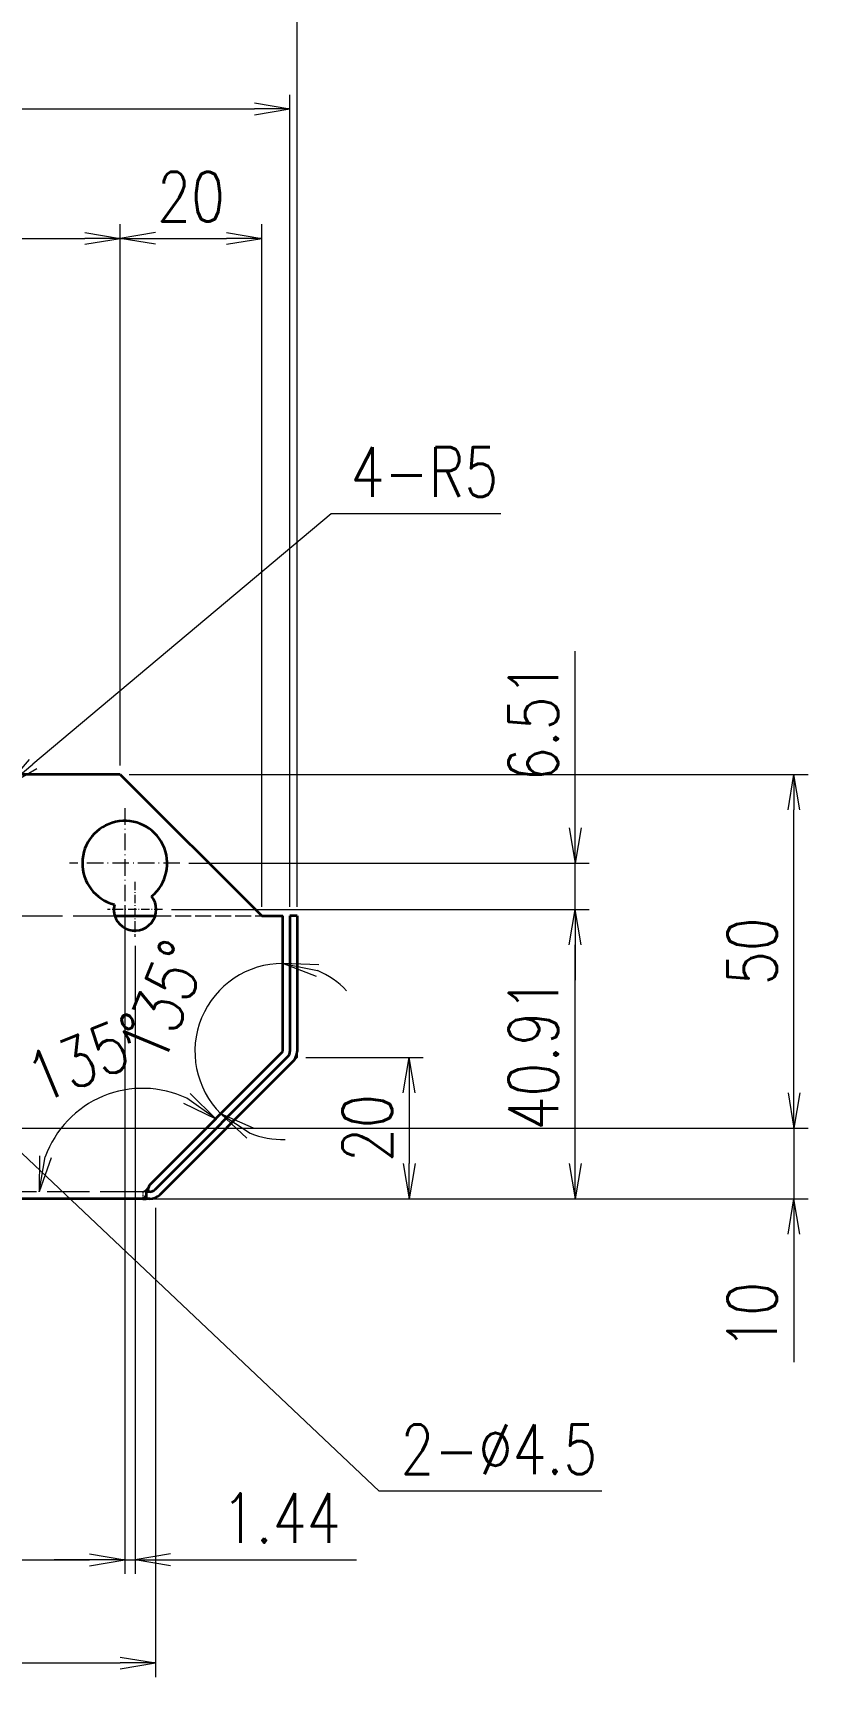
# Model space of a CAD drawing. Header units: millimetres. Extents: x 142029 to 212337, y -20537 to 1533.
# Drawn here: x 144649.9 to 144759.5, y 600 to 832.4 of the extents above; entities that cross this region are included whole.
import ezdxf

# ---------------------------------------------------------------- set-up
doc = ezdxf.new("R2010")
doc.units = ezdxf.units.MM
doc.header["$LTSCALE"] = 0.5
for name, pattern in [('AM_ISO02W050x2', [3.75, 3, -0.75]), ('AM_ISO08W050x2', [9, 6, -0.75, 1.5, -0.75]), ('AM_ISO09W050', [22.5, 12, -1.5, 3, -1.5, 3, -1.5]), ('DASHDOT', [18.5, 12, -3, 0.5, -3]), ('DASHED', [15, 12, -3])]:
    doc.linetypes.add(name, pattern=pattern)
for name, color, linetype, lineweight in [('中心线', 2, 'AM_ISO08W050x2', 18), ('双点划线', 6, 'AM_ISO09W050', 18), ('标注线', 3, 'Continuous', 18), ('粗实线', 7, 'Continuous', 35), ('虚线', 1, 'AM_ISO02W050x2', 18)]:
    doc.layers.add(name, color=color, linetype=linetype, lineweight=lineweight)
doc.styles.add('DIM', font='romans.shx', dxfattribs={"width": 0.8, "bigfont": 'bigfont.shx'})
doc.dimstyles.new('XR 1-2', dxfattribs={"dimscale": 2, "dimtxt": 3.5, "dimasz": 2.5, "dimexe": 1, "dimexo": 0.625, "dimgap": 1.2, "dimtad": 1, "dimtoh": 1, "dimdsep": 46, "dimtxsty": 'DIM', "dimblk": 'OPEN', "dimcen": 0, "dimclrd": 8, "dimclre": 8, "dimclrt": 2, "dimazin": 2, "dimtfac": 0.5, "dimtmove": 0, "dimatfit": 3, "dimldrblk": 'OPEN', "dimfxl": 0, "dimtolj": 2, "dimlwd": 18, "dimlwe": 18, "dimarcsym": 0})
doc.dimstyles.new('XR 1-2$0', dxfattribs={"dimscale": 2, "dimtxt": 3.5, "dimasz": 2.5, "dimexe": 1, "dimexo": 0.625, "dimgap": 1.2, "dimtad": 1, "dimdsep": 46, "dimtxsty": 'DIM', "dimblk": 'OPEN', "dimcen": 0, "dimclrd": 8, "dimclre": 8, "dimclrt": 2, "dimazin": 2, "dimtfac": 0.5, "dimtmove": 0, "dimatfit": 3, "dimldrblk": 'OPEN', "dimfxl": 0, "dimtolj": 2, "dimlwd": 13, "dimlwe": 13, "dimarcsym": 0})
doc.dimstyles.new('XR 1-2$3', dxfattribs={"dimscale": 2, "dimtxt": 3.5, "dimasz": 2.5, "dimexe": 1, "dimexo": 0.625, "dimgap": 1.2, "dimtad": 1, "dimtoh": 1, "dimdsep": 46, "dimtxsty": 'DIM', "dimblk": 'OPEN', "dimcen": 0, "dimclrd": 8, "dimclre": 8, "dimclrt": 2, "dimazin": 2, "dimtfac": 0.5, "dimtofl": 0, "dimtmove": 0, "dimatfit": 3, "dimldrblk": 'OPEN', "dimfxl": 0, "dimtolj": 2, "dimlwd": 18, "dimlwe": 18, "dimarcsym": 0})
doc.dimstyles.new('XR 1-2$4', dxfattribs={"dimscale": 2, "dimtxt": 3.5, "dimasz": 2.5, "dimexe": 1, "dimexo": 0.625, "dimgap": 1.2, "dimtad": 1, "dimtoh": 1, "dimdsep": 46, "dimtxsty": 'DIM', "dimblk": 'OPEN', "dimcen": 0, "dimclrd": 8, "dimclre": 8, "dimclrt": 2, "dimazin": 2, "dimtfac": 0.5, "dimtofl": 0, "dimtmove": 0, "dimatfit": 3, "dimldrblk": 'OPEN', "dimfxl": 0, "dimtolj": 2, "dimlwd": 18, "dimlwe": 18, "dimarcsym": 0})

# ---------------------------------------------------------------- blocks, each defined once
blk = doc.blocks.new('_Open')
at = {"color": 0, "linetype": 'ByBlock', "lineweight": -2}
for p, q in [((-1, 0.167), (0, 0)), ((-1, -0.167), (0, 0)), ((0, 0), (-1, 0))]:
    blk.add_line(p, q, dxfattribs=at)
blk = doc.blocks.new('*D100')
at = {"layer": 'Defpoints', "color": 0, "transparency": 16777216}
for p in [(144687.26, 836.25), (144547.26, 707.59), (144687.26, 707.59)]:
    blk.add_point(p, dxfattribs=at)
at = {"layer": '标注线', "color": 8, "lineweight": 13, "transparency": 16777216}
for p, q in [((144547.26, 708.84), (144547.26, 838.25)), ((144687.26, 708.84), (144687.26, 838.25)), ((144552.26, 836.25), (144682.26, 836.25))]:
    blk.add_line(p, q, dxfattribs=at)
at = {"layer": '标注线', "color": 8, "lineweight": 13, "transparency": 16777216, "xscale": 5, "yscale": 5, "zscale": 5, "rotation": 180}
blk.add_blockref('_Open', (144547.26, 836.25), dxfattribs=at)
at = {"layer": '标注线', "color": 8, "lineweight": 13, "transparency": 16777216, "xscale": 5, "yscale": 5, "zscale": 5}
blk.add_blockref('_Open', (144687.26, 836.25), dxfattribs=at)
at = {"layer": '标注线', "color": 2, "transparency": 16777216, "insert": (144617.26, 842.15), "char_height": 7, "attachment_point": 5, "style": 'DIM'}
blk.add_mtext('\\A2;140', dxfattribs=at)
blk = doc.blocks.new('*D102')
at = {"layer": 'Defpoints', "color": 0, "transparency": 16777216}
for p in [(144686.26, 821.65), (144548.26, 707.59), (144686.26, 707.59)]:
    blk.add_point(p, dxfattribs=at)
at = {"layer": '标注线', "color": 8, "lineweight": 13, "transparency": 16777216}
for p, q in [((144548.26, 708.84), (144548.26, 823.65)), ((144686.26, 708.84), (144686.26, 823.65)), ((144553.26, 821.65), (144681.26, 821.65))]:
    blk.add_line(p, q, dxfattribs=at)
at = {"layer": '标注线', "color": 8, "lineweight": 13, "transparency": 16777216, "xscale": 5, "yscale": 5, "zscale": 5, "rotation": 180}
blk.add_blockref('_Open', (144548.26, 821.65), dxfattribs=at)
at = {"layer": '标注线', "color": 8, "lineweight": 13, "transparency": 16777216, "xscale": 5, "yscale": 5, "zscale": 5}
blk.add_blockref('_Open', (144686.26, 821.65), dxfattribs=at)
at = {"layer": '标注线', "color": 2, "transparency": 16777216, "insert": (144617.26, 827.55), "char_height": 7, "attachment_point": 5, "style": 'DIM'}
blk.add_mtext('\\A2;138', dxfattribs=at)
blk = doc.blocks.new('*D107')
at = {"layer": 'Defpoints', "color": 0, "transparency": 16777216}
for p in [(144662.26, 803.34), (144582.26, 727.59), (144662.26, 727.59)]:
    blk.add_point(p, dxfattribs=at)
at = {"layer": '标注线', "color": 8, "lineweight": 13, "transparency": 16777216}
for p, q in [((144582.26, 728.84), (144582.26, 805.34)), ((144662.26, 728.84), (144662.26, 805.34)), ((144587.26, 803.34), (144657.26, 803.34))]:
    blk.add_line(p, q, dxfattribs=at)
at = {"layer": '标注线', "color": 8, "lineweight": 13, "transparency": 16777216, "xscale": 5, "yscale": 5, "zscale": 5, "rotation": 180}
blk.add_blockref('_Open', (144582.26, 803.34), dxfattribs=at)
at = {"layer": '标注线', "color": 8, "lineweight": 13, "transparency": 16777216, "xscale": 5, "yscale": 5, "zscale": 5}
blk.add_blockref('_Open', (144662.26, 803.34), dxfattribs=at)
at = {"layer": '标注线', "color": 2, "transparency": 16777216, "insert": (144622.26, 809.24), "char_height": 7, "attachment_point": 5, "style": 'DIM'}
blk.add_mtext('\\A2;80', dxfattribs=at)
blk = doc.blocks.new('*D108')
at = {"layer": 'Defpoints', "color": 0, "transparency": 16777216}
for p in [(144682.26, 803.34), (144662.26, 727.59), (144682.26, 707.59)]:
    blk.add_point(p, dxfattribs=at)
at = {"layer": '标注线', "color": 8, "lineweight": 13, "transparency": 16777216}
for p, q in [((144662.26, 728.84), (144662.26, 805.34)), ((144682.26, 708.84), (144682.26, 805.34)), ((144667.26, 803.34), (144677.26, 803.34))]:
    blk.add_line(p, q, dxfattribs=at)
at = {"layer": '标注线', "color": 8, "lineweight": 13, "transparency": 16777216, "xscale": 5, "yscale": 5, "zscale": 5, "rotation": 180}
blk.add_blockref('_Open', (144662.26, 803.34), dxfattribs=at)
at = {"layer": '标注线', "color": 8, "lineweight": 13, "transparency": 16777216, "xscale": 5, "yscale": 5, "zscale": 5}
blk.add_blockref('_Open', (144682.26, 803.34), dxfattribs=at)
at = {"layer": '标注线', "color": 2, "transparency": 16777216, "insert": (144672.26, 809.24), "char_height": 7, "attachment_point": 5, "style": 'DIM'}
blk.add_mtext('\\A2;20', dxfattribs=at)
blk = doc.blocks.new('*D110')
at = {"layer": 'Defpoints', "color": 0, "transparency": 16777216}
for p in [(144642.26, 677.59), (144664.77, 667.59), (144757.51, 667.59)]:
    blk.add_point(p, dxfattribs=at)
at = {"layer": '标注线', "color": 8, "lineweight": 13, "transparency": 16777216}
for p, q in [((144757.51, 682.59), (144757.51, 687.59)), ((144643.51, 677.59), (144759.51, 677.59)), ((144757.51, 677.59), (144757.51, 667.59)), ((144666.02, 667.59), (144759.51, 667.59)), ((144757.51, 662.59), (144757.51, 644.52))]:
    blk.add_line(p, q, dxfattribs=at)
at = {"layer": '标注线', "color": 8, "lineweight": 13, "transparency": 16777216, "xscale": 5, "yscale": 5, "zscale": 5}
for p, rotation in [((144757.51, 677.59), 270), ((144757.51, 667.59), 90)]:
    blk.add_blockref('_Open', p, dxfattribs=dict(at, rotation=rotation))
at = {"layer": '标注线', "color": 2, "transparency": 16777216, "insert": (144751.61, 651.06), "char_height": 7, "attachment_point": 5, "rotation": 90, "style": 'DIM'}
blk.add_mtext('\\A2;10', dxfattribs=at)
blk = doc.blocks.new('*D111')
at = {"layer": 'Defpoints', "color": 0, "transparency": 16777216}
for p in [(144662.26, 727.59), (144757.51, 727.59), (144642.26, 677.59)]:
    blk.add_point(p, dxfattribs=at)
at = {"layer": '标注线', "color": 8, "lineweight": 13, "transparency": 16777216}
for p, q in [((144663.51, 727.59), (144759.51, 727.59)), ((144757.51, 682.59), (144757.51, 722.59)), ((144643.51, 677.59), (144759.51, 677.59))]:
    blk.add_line(p, q, dxfattribs=at)
at = {"layer": '标注线', "color": 8, "lineweight": 13, "transparency": 16777216, "xscale": 5, "yscale": 5, "zscale": 5}
for p, rotation in [((144757.51, 727.59), 90), ((144757.51, 677.59), 270)]:
    blk.add_blockref('_Open', p, dxfattribs=dict(at, rotation=rotation))
at = {"layer": '标注线', "color": 2, "transparency": 16777216, "insert": (144751.61, 702.59), "char_height": 7, "attachment_point": 5, "rotation": 90, "style": 'DIM'}
blk.add_mtext('\\A2;50', dxfattribs=at)
blk = doc.blocks.new('*D114')
at = {"layer": 'Defpoints', "color": 0, "transparency": 16777216}
for p in [(144646.09, 725.81), (144642.26, 722.59)]:
    blk.add_point(p, dxfattribs=at)
at = {"layer": '标注线', "color": 8, "lineweight": 18, "transparency": 16777216}
for p, q in [((144692.06, 764.42), (144649.92, 729.02)), ((144716.06, 764.42), (144692.06, 764.42))]:
    blk.add_line(p, q, dxfattribs=at)
at = {"layer": '标注线', "color": 8, "lineweight": 18, "transparency": 16777216, "xscale": 5, "yscale": 5, "zscale": 5, "rotation": 220.0273786131492}
blk.add_blockref('_Open', (144646.09, 725.81), dxfattribs=at)
at = {"layer": '标注线', "color": 2, "transparency": 16777216, "insert": (144705.26, 770.32), "char_height": 7, "attachment_point": 5, "style": 'DIM'}
blk.add_mtext('\\A2;\\A2;4-R5', dxfattribs=at)
blk = doc.blocks.new('*D118')
at = {"layer": 'Defpoints', "color": 0, "transparency": 16777216}
for p in [(144567.26, 667.59), (144667.26, 667.59), (144667.26, 602)]:
    blk.add_point(p, dxfattribs=at)
at = {"layer": '标注线', "color": 8, "lineweight": 13, "transparency": 16777216}
for p, q in [((144567.26, 666.34), (144567.26, 600)), ((144667.26, 666.34), (144667.26, 600)), ((144572.26, 602), (144662.26, 602))]:
    blk.add_line(p, q, dxfattribs=at)
at = {"layer": '标注线', "color": 8, "lineweight": 13, "transparency": 16777216, "xscale": 5, "yscale": 5, "zscale": 5, "rotation": 180}
blk.add_blockref('_Open', (144567.26, 602), dxfattribs=at)
at = {"layer": '标注线', "color": 8, "lineweight": 13, "transparency": 16777216, "xscale": 5, "yscale": 5, "zscale": 5}
blk.add_blockref('_Open', (144667.26, 602), dxfattribs=at)
at = {"layer": '标注线', "color": 2, "transparency": 16777216, "insert": (144617.26, 607.9), "char_height": 7, "attachment_point": 5, "style": 'DIM'}
blk.add_mtext('\\A2;100', dxfattribs=at)
blk = doc.blocks.new('*D120')
at = {"layer": 'Defpoints', "color": 0, "transparency": 16777216}
for p in [(144687.26, 687.59), (144667.26, 667.59), (144703.1, 667.59)]:
    blk.add_point(p, dxfattribs=at)
at = {"layer": '标注线', "color": 8, "lineweight": 13, "transparency": 16777216}
for p, q in [((144688.51, 687.59), (144705.1, 687.59)), ((144703.1, 682.59), (144703.1, 672.59)), ((144668.51, 667.59), (144705.1, 667.59))]:
    blk.add_line(p, q, dxfattribs=at)
at = {"layer": '标注线', "color": 8, "lineweight": 13, "transparency": 16777216, "xscale": 5, "yscale": 5, "zscale": 5}
for p, rotation in [((144703.1, 687.59), 90), ((144703.1, 667.59), 270)]:
    blk.add_blockref('_Open', p, dxfattribs=dict(at, rotation=rotation))
at = {"layer": '标注线', "color": 2, "transparency": 16777216, "insert": (144697.2, 677.59), "char_height": 7, "attachment_point": 5, "rotation": 90, "style": 'DIM'}
blk.add_mtext('\\A2;20', dxfattribs=at)
blk = doc.blocks.new('*D121')
at = {"layer": 'Defpoints', "color": 0, "transparency": 16777216}
for p in [(144549.26, 688.42), (144569.09, 680.55), (144568.09, 669.59), (144569.09, 668.59), (144665.43, 668.59)]:
    blk.add_point(p, dxfattribs=at)
at = {"layer": '标注线', "color": 8, "lineweight": 18, "transparency": 16777216}
for start, end in [(0, 135), (159.1346, 183.2692), (311.7308, 335.8654)]:
    blk.add_arc((144569.09, 668.59), 11.96, start, end, dxfattribs=at)
at = {"layer": '标注线', "color": 8, "lineweight": 18, "transparency": 16777216, "xscale": 5, "yscale": 5, "zscale": 5}
for p, rotation in [((144560.63, 677.05), 57.0673019216859), ((144581.05, 668.59), 77.93269807833661)]:
    blk.add_blockref('_Open', p, dxfattribs=dict(at, rotation=rotation))
at = {"layer": '标注线', "color": 2, "transparency": 16777216, "insert": (144581.03, 681.87), "char_height": 7, "attachment_point": 5, "rotation": 318.0402, "style": 'DIM'}
blk.add_mtext('\\A2;135\\M+1818B', dxfattribs=at)
blk = doc.blocks.new('*D123')
at = {"layer": 'Defpoints', "color": 0, "transparency": 16777216}
for p in [(144685.26, 688.42), (144665.43, 683.21), (144666.43, 669.59), (144569.09, 668.59), (144665.43, 668.59)]:
    blk.add_point(p, dxfattribs=at)
at = {"layer": '标注线', "color": 8, "lineweight": 18, "transparency": 16777216}
blk.add_arc((144665.43, 668.59), 14.62, 64.6977, 160.3023, dxfattribs=at)
at = {"layer": '标注线', "color": 8, "lineweight": 18, "transparency": 16777216, "xscale": 5, "yscale": 5, "zscale": 5}
for p, rotation in [((144675.77, 678.92), 324.8488428786288), ((144650.81, 668.59), 260.151157121388)]:
    blk.add_blockref('_Open', p, dxfattribs=dict(at, rotation=rotation))
at = {"layer": '标注线', "color": 2, "transparency": 16777216, "insert": (144657.58, 687.54), "char_height": 7, "attachment_point": 5, "rotation": 22.5, "style": 'DIM'}
blk.add_mtext('\\A2;135\\M+1818B', dxfattribs=at)
blk = doc.blocks.new('*D124')
at = {"layer": 'Defpoints', "color": 0, "transparency": 16777216}
for p in [(144685.26, 707.59), (144676.46, 697.22), (144685.26, 688.42), (144685.26, 688.42), (144666.43, 669.59)]:
    blk.add_point(p, dxfattribs=at)
at = {"layer": '标注线', "color": 8, "lineweight": 18, "transparency": 16777216}
for start, end in [(90, 225), (43.6307, 66.8153), (248.1847, 271.3693)]:
    blk.add_arc((144685.26, 688.42), 12.44, start, end, dxfattribs=at)
at = {"layer": '标注线', "color": 8, "lineweight": 18, "transparency": 16777216, "xscale": 5, "yscale": 5, "zscale": 5}
for p, rotation in [((144685.26, 700.86), 168.4076731483924), ((144676.46, 679.62), 146.592326851639)]:
    blk.add_blockref('_Open', p, dxfattribs=dict(at, rotation=rotation))
at = {"layer": '标注线', "color": 2, "transparency": 16777216, "insert": (144668.31, 695.44), "char_height": 7, "attachment_point": 5, "rotation": 67.5, "style": 'DIM'}
blk.add_mtext('\\A2;135\\M+1818B', dxfattribs=at)
blk = doc.blocks.new('*D128')
at = {"layer": 'Defpoints', "color": 0, "transparency": 16777216}
for p in [(144628.12, 693.14), (144631.39, 690.04)]:
    blk.add_point(p, dxfattribs=at)
at = {"layer": '标注线', "color": 8, "lineweight": 18, "transparency": 16777216}
for p, q in [((144698.86, 626.3), (144635.03, 686.61)), ((144730.33, 626.3), (144698.86, 626.3))]:
    blk.add_line(p, q, dxfattribs=at)
at = {"layer": '标注线', "color": 8, "lineweight": 18, "transparency": 16777216, "xscale": 5, "yscale": 5, "zscale": 5, "rotation": 136.6234459484014}
blk.add_blockref('_Open', (144631.39, 690.04), dxfattribs=at)
at = {"layer": '标注线', "color": 2, "transparency": 16777216, "insert": (144715.79, 632.2), "char_height": 7, "attachment_point": 5, "style": 'DIM'}
blk.add_mtext('\\A2;2-%%c4.5', dxfattribs=at)
blk = doc.blocks.new('*D131')
at = {"layer": 'Defpoints', "color": 0, "transparency": 16777216}
for p in [(144662.9, 710.33), (144549.26, 688.42), (144662.9, 616.58)]:
    blk.add_point(p, dxfattribs=at)
at = {"layer": '标注线', "color": 8, "lineweight": 13, "transparency": 16777216}
for p, q in [((144662.9, 709.08), (144662.9, 614.58)), ((144549.26, 687.17), (144549.26, 614.58)), ((144554.26, 616.58), (144657.9, 616.58))]:
    blk.add_line(p, q, dxfattribs=at)
at = {"layer": '标注线', "color": 8, "lineweight": 13, "transparency": 16777216, "xscale": 5, "yscale": 5, "zscale": 5, "rotation": 180}
blk.add_blockref('_Open', (144549.26, 616.58), dxfattribs=at)
at = {"layer": '标注线', "color": 8, "lineweight": 13, "transparency": 16777216, "xscale": 5, "yscale": 5, "zscale": 5}
blk.add_blockref('_Open', (144662.9, 616.58), dxfattribs=at)
at = {"layer": '标注线', "color": 2, "transparency": 16777216, "insert": (144606.08, 622.48), "char_height": 7, "attachment_point": 5, "style": 'DIM'}
blk.add_mtext('\\A2;113.64', dxfattribs=at)
blk = doc.blocks.new('*D132')
at = {"layer": 'Defpoints', "color": 0, "transparency": 16777216}
for p in [(144662.9, 704.6), (144664.35, 704.6), (144662.9, 616.58)]:
    blk.add_point(p, dxfattribs=at)
at = {"layer": '标注线', "color": 8, "lineweight": 13, "transparency": 16777216}
for p, q in [((144662.9, 703.35), (144662.9, 614.58)), ((144664.35, 703.35), (144664.35, 614.58)), ((144657.9, 616.58), (144652.9, 616.58)), ((144662.9, 616.58), (144664.35, 616.58)), ((144669.35, 616.58), (144695.68, 616.58))]:
    blk.add_line(p, q, dxfattribs=at)
at = {"layer": '标注线', "color": 8, "lineweight": 13, "transparency": 16777216, "xscale": 5, "yscale": 5, "zscale": 5}
blk.add_blockref('_Open', (144662.9, 616.58), dxfattribs=at)
at = {"layer": '标注线', "color": 8, "lineweight": 13, "transparency": 16777216, "xscale": 5, "yscale": 5, "zscale": 5, "rotation": 180}
blk.add_blockref('_Open', (144664.35, 616.58), dxfattribs=at)
at = {"layer": '标注线', "color": 2, "transparency": 16777216, "insert": (144685.01, 622.48), "char_height": 7, "attachment_point": 5, "style": 'DIM'}
blk.add_mtext('\\A2;1.44', dxfattribs=at)
blk = doc.blocks.new('*D133')
at = {"layer": 'Defpoints', "color": 0, "transparency": 16777216}
for p in [(144668.25, 708.5), (144726.57, 708.5), (144666.84, 667.59)]:
    blk.add_point(p, dxfattribs=at)
at = {"layer": '标注线', "color": 8, "lineweight": 13, "transparency": 16777216}
for p, q in [((144669.5, 708.5), (144728.57, 708.5)), ((144726.57, 672.59), (144726.57, 703.5)), ((144668.09, 667.59), (144728.57, 667.59))]:
    blk.add_line(p, q, dxfattribs=at)
at = {"layer": '标注线', "color": 8, "lineweight": 13, "transparency": 16777216, "xscale": 5, "yscale": 5, "zscale": 5}
for p, rotation in [((144726.57, 708.5), 90), ((144726.57, 667.59), 270)]:
    blk.add_blockref('_Open', p, dxfattribs=dict(at, rotation=rotation))
at = {"layer": '标注线', "color": 2, "transparency": 16777216, "insert": (144720.67, 688.05), "char_height": 7, "attachment_point": 5, "rotation": 90, "style": 'DIM'}
blk.add_mtext('\\A2;40.91', dxfattribs=at)
blk = doc.blocks.new('*D134')
at = {"layer": 'Defpoints', "color": 0, "transparency": 16777216}
for p in [(144670.7, 715.02), (144726.57, 715.02), (144668.25, 708.5)]:
    blk.add_point(p, dxfattribs=at)
at = {"layer": '标注线', "color": 8, "lineweight": 13, "transparency": 16777216}
for p, q in [((144726.57, 720.02), (144726.57, 745.02)), ((144671.95, 715.02), (144728.57, 715.02)), ((144726.57, 708.5), (144726.57, 715.02)), ((144669.5, 708.5), (144728.57, 708.5)), ((144726.57, 703.5), (144726.57, 698.5))]:
    blk.add_line(p, q, dxfattribs=at)
at = {"layer": '标注线', "color": 8, "lineweight": 13, "transparency": 16777216, "xscale": 5, "yscale": 5, "zscale": 5}
for p, rotation in [((144726.57, 715.02), 270), ((144726.57, 708.5), 90)]:
    blk.add_blockref('_Open', p, dxfattribs=dict(at, rotation=rotation))
at = {"layer": '标注线', "color": 2, "transparency": 16777216, "insert": (144720.67, 735.02), "char_height": 7, "attachment_point": 5, "rotation": 90, "style": 'DIM'}
blk.add_mtext('\\A2;6.51', dxfattribs=at)

msp = doc.modelspace()

# ---------------------------------------------------------------- linework, layer by layer
at = {"layer": '中心线', "linetype": 'DASHDOT', "ltscale": 0.39}
for p, q in [((144662.902, 722.816), (144662.902, 707.216)), ((144670.702, 715.016), (144655.102, 715.016))]:
    msp.add_line(p, q, dxfattribs=at)
at = {"layer": '中心线', "linetype": 'DASHDOT', "ltscale": 0.195}
for p, q in [((144664.345, 712.405), (144664.345, 704.605)), ((144668.245, 708.505), (144660.445, 708.505))]:
    msp.add_line(p, q, dxfattribs=at)
at = {"layer": '双点划线'}
for p, q in [((144687.259, 688.418), (144687.259, 687.59)), ((144686.673, 687.004), (144687.259, 687.59)), ((144667.845, 668.176), (144667.259, 667.59))]:
    msp.add_line(p, q, dxfattribs=at)
at = {"layer": '标注线', "color": 6}
msp.add_line((144666.431, 667.59), (144667.259, 667.59), dxfattribs=at)
at = {"layer": '粗实线'}
for p, q in [((144662.259, 727.59), (144582.259, 727.59)), ((144662.259, 727.59), (144682.259, 707.59)), ((144666.431, 669.59), (144685.259, 688.418)), ((144685.966, 687.711), (144667.138, 668.883)), ((144686.673, 687.004), (144667.845, 668.176)), ((144665.431, 667.59), (144569.087, 667.59))]:
    msp.add_line(p, q, dxfattribs=at)
at = {"layer": '粗实线', "ltscale": 0.142856}
msp.add_line((144661.488, 707.59), (144667.203, 707.59), dxfattribs=at)
at = {"layer": '粗实线', "ltscale": 0.075}
msp.add_line((144682.259, 707.59), (144685.259, 707.59), dxfattribs=at)
at = {"layer": '粗实线', "ltscale": 0.479289}
for p, q in [((144685.259, 688.418), (144685.259, 707.59)), ((144686.259, 707.59), (144686.259, 688.418)), ((144687.259, 707.59), (144687.259, 688.418))]:
    msp.add_line(p, q, dxfattribs=at)
at = {"layer": '粗实线', "ltscale": 0.025}
for p, q in [((144687.259, 707.59), (144686.259, 707.59)), ((144665.931, 668.59), (144665.931, 667.59))]:
    msp.add_line(p, q, dxfattribs=at)
at = {"layer": '粗实线', "ltscale": 0.0125}
for p, q in [((144665.431, 667.59), (144665.931, 667.59)), ((144666.431, 668.59), (144665.931, 668.59)), ((144666.431, 667.59), (144665.931, 667.59))]:
    msp.add_line(p, q, dxfattribs=at)
at = {"layer": '粗实线'}
for centre, radius, start, end in [((144662.902, 715.016), 6, 309.23042, 255.76958), ((144664.345, 708.505), 3, 166.60378, 38.39622), ((144685.259, 688.418), 1, 315, 0), ((144685.259, 688.418), 2, 315, 0), ((144643.048, 676.795), 24.467, 340.40573, 342.87419), ((144666.431, 669.59), 1, 270, 315), ((144666.431, 669.59), 2, 270, 315)]:
    msp.add_arc(centre, radius, start, end, dxfattribs=at)
msp.add_open_spline([(144665.931, 668.176), (144665.913, 668.138), (144665.896, 668.101), (144665.878, 668.064), (144665.849, 668.005), (144665.818, 667.949), (144665.808, 667.931), (144665.739, 667.812), (144665.667, 667.714), (144665.607, 667.652), (144665.534, 667.605), (144665.46, 667.592), (144665.45, 667.591), (144665.44, 667.59), (144665.431, 667.59)], degree=5, knots=[0, 0, 0, 0, 0, 0, 0.4761463, 0.4761463, 0.4761463, 0.7158343, 0.7158343, 0.7158343, 2.0883718, 2.0883718, 2.0883718, 2.300943, 2.300943, 2.300943, 2.300943, 2.300943, 2.300943], dxfattribs=at)
at = {"layer": '虚线', "linetype": 'DASHED'}
for p, q in [((144640.589, 707.59), (144661.488, 707.59)), ((144665.431, 668.59), (144569.087, 668.59))]:
    msp.add_line(p, q, dxfattribs=at)
at = {"layer": '虚线', "linetype": 'DASHED', "ltscale": 0.376412}
msp.add_line((144667.203, 707.59), (144682.259, 707.59), dxfattribs=at)
at = {"layer": '虚线', "linetype": 'DASHED', "ltscale": 0.025}
msp.add_line((144665.431, 668.59), (144665.431, 667.59), dxfattribs=at)
at = {"layer": '虚线', "linetype": 'DASHED', "ltscale": 0.0125}
msp.add_line((144665.931, 668.59), (144665.431, 668.59), dxfattribs=at)
at = {"layer": '虚线', "linetype": 'DASHED'}
msp.add_arc((144660.141, 670.744), 6.334, 336.07477, 340.11524, dxfattribs=at)
for points, knots in [([(144666.431, 669.59), (144666.388, 669.523), (144666.346, 669.457), (144666.309, 669.4), (144666.244, 669.3), (144666.182, 669.208), (144666.15, 669.163), (144666.092, 669.081), (144666.027, 668.997), (144666.009, 668.974), (144665.884, 668.823), (144665.757, 668.701), (144665.648, 668.628), (144665.539, 668.59), (144665.431, 668.59)], [0, 0, 0, 0, 0, 0, 0.7851774, 0.7851774, 0.7851774, 1.5373462, 1.5373462, 1.5373462, 1.9360449, 1.9360449, 1.9360449, 3.7600846, 3.7600846, 3.7600846, 3.7600846, 3.7600846, 3.7600846]), ([(144665.431, 667.59), (144665.444, 667.59), (144665.458, 667.591), (144665.471, 667.593), (144665.526, 667.607), (144665.58, 667.639), (144665.622, 667.674), (144665.683, 667.739), (144665.742, 667.823), (144665.762, 667.854), (144665.793, 667.904), (144665.823, 667.958), (144665.832, 667.974), (144665.852, 668.013), (144665.872, 668.052), (144665.881, 668.071), (144665.909, 668.127), (144665.934, 668.183), (144665.951, 668.22), (144665.977, 668.283), (144666.006, 668.352), (144666.015, 668.375), (144666.035, 668.425), (144666.055, 668.477), (144666.065, 668.502), (144666.146, 668.72), (144666.226, 668.953), (144666.293, 669.16), (144666.362, 669.374), (144666.431, 669.59)], [0, 0, 0, 0, 0, 0, 0.2937689, 0.2937689, 0.2937689, 1.1855644, 1.1855644, 1.1855644, 1.6466735, 1.6466735, 1.6466735, 1.8924153, 1.8924153, 1.8924153, 2.130095, 2.130095, 2.130095, 2.6060582, 2.6060582, 2.6060582, 2.8584988, 2.8584988, 2.8584988, 3.1062095, 3.1062095, 3.1062095, 4.9318719, 4.9318719, 4.9318719, 4.9318719, 4.9318719, 4.9318719]), ([(144665.431, 668.59), (144665.473, 668.59), (144665.516, 668.596), (144665.553, 668.606), (144665.617, 668.629), (144665.677, 668.662), (144665.709, 668.682), (144665.766, 668.723), (144665.828, 668.778), (144665.852, 668.801), (144665.983, 668.931), (144666.111, 669.098), (144666.221, 669.261), (144666.326, 669.425), (144666.431, 669.59)], [0, 0, 0, 0, 0, 0, 0.7150512, 0.7150512, 0.7150512, 1.4283924, 1.4283924, 1.4283924, 1.7898543, 1.7898543, 1.7898543, 3.7287909, 3.7287909, 3.7287909, 3.7287909, 3.7287909, 3.7287909])]:
    msp.add_open_spline(points, degree=5, knots=knots, dxfattribs=at)

# ---------------------------------------------------------------- dimensions: what is measured, and where the dimension line sits
at = {"layer": '标注线'}
for base, p1, p2, picture, middle in [((144687.259, 836.245), (144547.259, 707.59), (144687.259, 707.59), '*D100', (144617.259, 842.145)), ((144686.259, 821.646), (144548.259, 707.59), (144686.259, 707.59), '*D102', (144617.259, 827.546)), ((144662.259, 803.339), (144582.259, 727.59), (144662.259, 727.59), '*D107', (144622.259, 809.239)), ((144682.259, 803.339), (144662.259, 727.59), (144682.259, 707.59), '*D108', (144672.259, 809.239)), ((144662.902, 616.581), (144549.259, 688.418), (144662.902, 710.326), '*D131', (144606.08, 622.481)), ((144667.259, 601.996), (144567.259, 667.59), (144667.259, 667.59), '*D118', (144617.259, 607.896))]:
    dim = msp.add_linear_dim(base=base, p1=p1, p2=p2, dimstyle='XR 1-2$0', dxfattribs=at)
    dim.commit()
    dim.dimension.update_dxf_attribs({"geometry": picture, "text_midpoint": middle})
dim = msp.add_radius_dim(center=(144642.259, 722.59), mpoint=(144646.088, 725.806), text='\\A2;4-<>', dimstyle='XR 1-2$4', override={"dimtxsty": 'DIM'}, dxfattribs=at)
dim.commit()
dim.dimension.update_dxf_attribs({"geometry": '*D114', "text_midpoint": (144705.257, 764.416), "dimtype": 164})
for base, p1, p2, picture, middle in [((144726.566, 715.016), (144668.245, 708.505), (144670.702, 715.016), '*D134', (144720.666, 735.016)), ((144757.513, 727.59), (144642.259, 677.59), (144662.259, 727.59), '*D111', (144751.613, 702.59)), ((144726.5662, 708.5049), (144666.8448, 667.59), (144668.2454, 708.5049), '*D133', (144720.6662, 688.0475)), ((144757.513, 667.59), (144642.259, 677.59), (144664.766, 667.59), '*D110', (144751.613, 651.057)), ((144703.096, 667.59), (144687.259, 687.59), (144667.259, 667.59), '*D120', (144697.196, 677.59))]:
    dim = msp.add_linear_dim(base=base, p1=p1, p2=p2, angle=90, dimstyle='XR 1-2$0', dxfattribs=at)
    dim.commit()
    dim.dimension.update_dxf_attribs({"geometry": picture, "text_midpoint": middle})
for base, line2, picture, middle in [((144676.462, 697.216), ((144685.259, 688.418), (144685.259, 707.59)), '*D124', (144668.314, 695.437)), ((144665.431, 683.206), ((144665.431, 668.59), (144569.087, 668.59)), '*D123', (144657.58, 687.544))]:
    dim = msp.add_angular_dim_2l(base=base, line1=((144666.431, 669.59), (144685.259, 688.418)), line2=line2, dimstyle='XR 1-2', dxfattribs=at)
    dim.commit()
    dim.dimension.update_dxf_attribs({"geometry": picture, "text_midpoint": middle})
dim = msp.add_angular_dim_2l(base=(144569.087, 680.548), line1=((144665.431, 668.59), (144569.087, 668.59)), line2=((144549.259, 688.418), (144568.087, 669.59)), dimstyle='XR 1-2', dxfattribs=at)
dim.commit()
dim.dimension.update_dxf_attribs({"geometry": '*D121', "text_midpoint": (144577.083, 677.482), "dimtype": 162})
dim = msp.add_linear_dim(base=(144662.902, 616.581), p1=(144664.345, 704.605), p2=(144662.902, 704.605), dimstyle='XR 1-2$0', dxfattribs=at)
dim.commit()
dim.dimension.update_dxf_attribs({"geometry": '*D132', "text_midpoint": (144685.012, 616.581), "dimtype": 160})
dim = msp.add_diameter_dim_2p(p1=(144628.124, 693.135), p2=(144631.394, 690.045), dimstyle='XR 1-2$3', override={"dimpost": '2-%%c<>'}, dxfattribs=at)
dim.commit()
dim.dimension.update_dxf_attribs({"geometry": '*D128', "text_midpoint": (144715.794, 626.298), "dimtype": 163})

doc.saveas('drawing.dxf')
